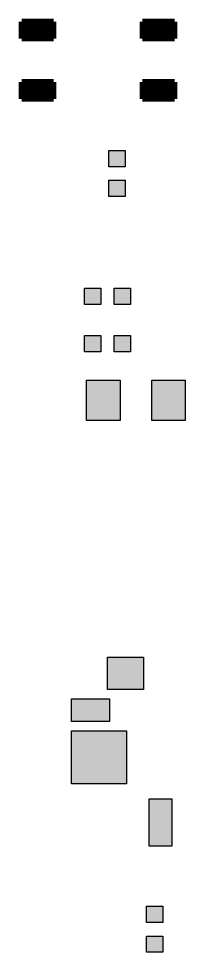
# Model space of a CAD drawing. Header units: millimetres. Extents: x -43 to 75, y 27 to 82.
# Drawn here: x 41.9 to 46.31, y 26.89 to 51.6 of the extents above; entities that cross this region are included whole.
import ezdxf

# ---------------------------------------------------------------- set-up
doc = ezdxf.new("R2010")
doc.units = ezdxf.units.MM
doc.layers.add('solderpaste_top', color=7, linetype='Continuous')

msp = doc.modelspace()

# ---------------------------------------------------------------- hatches: boundary and pattern name
at = {"layer": 'solderpaste_top'}
for points in [[(44.2841, 47.6778), (44.2841, 48.1096), (44.7159, 48.1096), (44.7159, 47.6778)], [(44.2841, 46.8904), (44.2841, 47.3222), (44.7159, 47.3222), (44.7159, 46.8904)], [(43.6404, 44.0341), (43.6404, 44.4659), (44.0722, 44.4659), (44.0722, 44.0341)], [(44.4278, 44.0341), (44.4278, 44.4659), (44.8596, 44.4659), (44.8596, 44.0341)], [(43.6404, 42.7841), (43.6404, 43.2159), (44.0722, 43.2159), (44.0722, 42.7841)], [(44.4278, 42.7841), (44.4278, 43.2159), (44.8596, 43.2159), (44.8596, 42.7841)], [(43.6919, 40.9666), (43.6919, 42.0334), (44.5809, 42.0334), (44.5809, 40.9666)], [(45.4191, 40.9666), (45.4191, 42.0334), (46.3081, 42.0334), (46.3081, 40.9666)], [(44.25, 33.85), (44.25, 34.7), (45.2, 34.7), (45.2, 33.85)], [(43.3, 33), (43.3, 33.6), (44.3, 33.6), (44.3, 33)], [(43.3, 31.35), (43.3, 32.75), (44.75, 32.75), (44.75, 31.35)], [(45.35, 29.7), (45.35, 30.95), (45.95, 30.95), (45.95, 29.7)], [(45.2841, 27.6778), (45.2841, 28.1096), (45.7159, 28.1096), (45.7159, 27.6778)], [(45.2841, 26.8904), (45.2841, 27.3222), (45.7159, 27.3222), (45.7159, 26.8904)]]:
    msp.add_hatch(color=171, dxfattribs=at).paths.add_polyline_path(points)

# ---------------------------------------------------------------- linework, layer by layer
at = {"layer": 'solderpaste_top', "color": 171, "const_width": 0.15}
for points in [[(41.975, 51.075), (41.975, 51.525)], [(41.975, 51.525), (42.825, 51.525)], [(42.825, 51.5025), (41.975, 51.5025)], [(41.975, 51.36), (42.825, 51.36)], [(42.825, 51.525), (42.825, 51.075)], [(45.175, 51.075), (45.175, 51.525)], [(45.175, 51.525), (46.025, 51.525)], [(46.025, 51.5025), (45.175, 51.5025)], [(45.175, 51.36), (46.025, 51.36)], [(46.025, 51.525), (46.025, 51.075)], [(42.825, 51.2175), (41.975, 51.2175)], [(42.825, 51.075), (41.975, 51.075)], [(46.025, 51.2175), (45.175, 51.2175)], [(45.175, 51.075), (46.025, 51.075)], [(41.975, 49.475), (41.975, 49.925)], [(41.975, 49.925), (42.825, 49.925)], [(42.825, 49.9025), (41.975, 49.9025)], [(42.825, 49.925), (42.825, 49.475)], [(45.175, 49.475), (45.175, 49.925)], [(45.175, 49.925), (46.025, 49.925)], [(46.025, 49.9025), (45.175, 49.9025)], [(46.025, 49.925), (46.025, 49.475)], [(41.975, 49.76), (42.825, 49.76)], [(42.825, 49.6175), (41.975, 49.6175)], [(45.175, 49.76), (46.025, 49.76)], [(46.025, 49.6175), (45.175, 49.6175)], [(42.825, 49.475), (41.975, 49.475)], [(46.025, 49.475), (45.175, 49.475)]]:
    msp.add_lwpolyline(points, dxfattribs=at)
at = {"layer": 'solderpaste_top', "color": 171}
for points in [[(44.2841, 47.6778), (44.2841, 48.1096), (44.7159, 48.1096), (44.7159, 47.6778), (44.2841, 47.6778)], [(44.2841, 46.8904), (44.2841, 47.3222), (44.7159, 47.3222), (44.7159, 46.8904), (44.2841, 46.8904)], [(43.6404, 44.0341), (43.6404, 44.4659), (44.0722, 44.4659), (44.0722, 44.0341), (43.6404, 44.0341)], [(44.4278, 44.0341), (44.4278, 44.4659), (44.8596, 44.4659), (44.8596, 44.0341), (44.4278, 44.0341)], [(43.6404, 42.7841), (43.6404, 43.2159), (44.0722, 43.2159), (44.0722, 42.7841), (43.6404, 42.7841)], [(44.4278, 42.7841), (44.4278, 43.2159), (44.8596, 43.2159), (44.8596, 42.7841), (44.4278, 42.7841)], [(43.6919, 40.9666), (43.6919, 42.0334), (44.5809, 42.0334), (44.5809, 40.9666), (43.6919, 40.9666)], [(45.4191, 40.9666), (45.4191, 42.0334), (46.3081, 42.0334), (46.3081, 40.9666), (45.4191, 40.9666)], [(44.25, 33.85), (44.25, 34.7), (45.2, 34.7), (45.2, 33.85), (44.25, 33.85)], [(43.3, 33), (43.3, 33.6), (44.3, 33.6), (44.3, 33), (43.3, 33)], [(43.3, 31.35), (43.3, 32.75), (44.75, 32.75), (44.75, 31.35), (43.3, 31.35)], [(45.35, 29.7), (45.35, 30.95), (45.95, 30.95), (45.95, 29.7), (45.35, 29.7)], [(45.2841, 27.6778), (45.2841, 28.1096), (45.7159, 28.1096), (45.7159, 27.6778), (45.2841, 27.6778)], [(45.2841, 26.8904), (45.2841, 27.3222), (45.7159, 27.3222), (45.7159, 26.8904), (45.2841, 26.8904)]]:
    msp.add_lwpolyline(points, dxfattribs=at)

doc.saveas('drawing.dxf')
